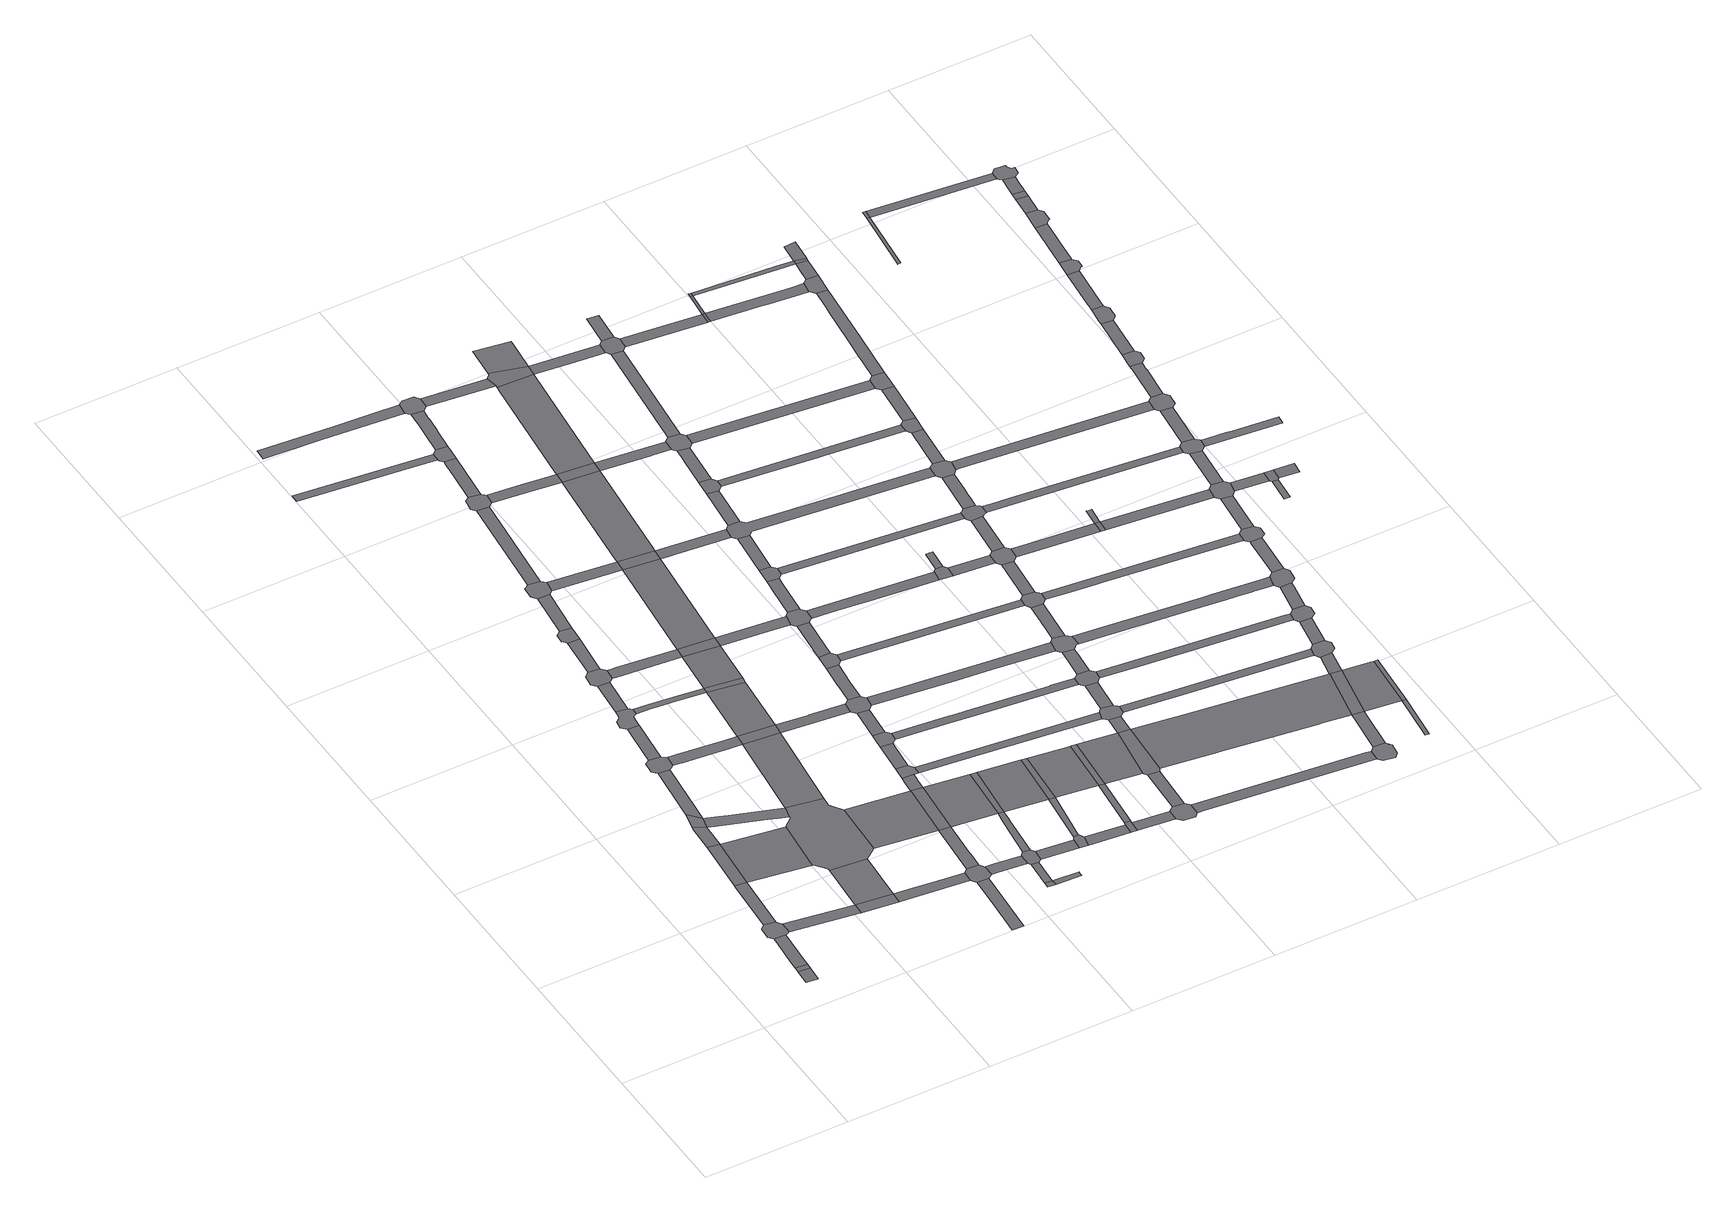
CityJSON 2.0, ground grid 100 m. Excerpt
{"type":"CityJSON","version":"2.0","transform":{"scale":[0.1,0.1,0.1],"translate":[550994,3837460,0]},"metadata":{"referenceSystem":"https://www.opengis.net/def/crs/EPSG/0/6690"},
"CityObjects":{
"road1":{"type":"Road","attributes":{"RoadStructureAttribute.sectionType":"1"},"geometry":[{"type":"MultiSurface","lod":"1","boundaries":[[[0,1,2,3,4]]]}]},
"road2":{"type":"Road","geometry":[{"type":"MultiSurface","lod":"1","boundaries":[[[5,0,4,6]]]}]},
"road3":{"type":"Road","attributes":{"RoadStructureAttribute.sectionType":"1"},"geometry":[{"type":"MultiSurface","lod":"1","boundaries":[[[7,8,9,10,11,5,6,12,13,14]]]}]},
"road4":{"type":"Road","geometry":[{"type":"MultiSurface","lod":"1","boundaries":[[[15,16,17,18,19,20,21,7,14,22,23,24,25,26,27]]]}]},
"road5":{"type":"Road","attributes":{"RoadStructureAttribute.sectionType":"1"},"geometry":[{"type":"MultiSurface","lod":"1","boundaries":[[[28,29,15,27,30,31]]]}]},
"road6":{"type":"Road","geometry":[{"type":"MultiSurface","lod":"1","boundaries":[[[32,28,31,33]]]}]},
"road7":{"type":"Road","attributes":{"RoadStructureAttribute.sectionType":"1"},"geometry":[{"type":"MultiSurface","lod":"1","boundaries":[[[24,23,34,35,36]]]}]},
"road8":{"type":"Road","attributes":{"RoadStructureAttribute.sectionType":"1"},"geometry":[{"type":"MultiSurface","lod":"1","boundaries":[[[37,38,32,33,39,40,41]]]}]},
"road9":{"type":"Road","geometry":[{"type":"MultiSurface","lod":"1","boundaries":[[[42,37,41,43]]]}]},
"road10":{"type":"Road","attributes":{"function":"1"},"geometry":[{"type":"MultiSurface","lod":"1","boundaries":[[[33,31,44,45]]]}]},
"road11":{"type":"Road","attributes":{"RoadStructureAttribute.sectionType":"1"},"geometry":[{"type":"MultiSurface","lod":"1","boundaries":[[[46,47,48,49,42,43,50,51,52,53]]]}]},
"road12":{"type":"Road","geometry":[{"type":"MultiSurface","lod":"1","boundaries":[[[36,35,54,55,56]]]}]},
"road13":{"type":"Road","geometry":[{"type":"MultiSurface","lod":"1","boundaries":[[[57,58,59,60,61,46,53,62,63,64,65,66,67]]]}]},
"road14":{"type":"Road","attributes":{"RoadStructureAttribute.sectionType":"1"},"geometry":[{"type":"MultiSurface","lod":"1","boundaries":[[[68,69,43,41,70,71,72,73,74]]]}]},
"road15":{"type":"Road","attributes":{"function":"2","RoadStructureAttribute.sectionType":"1"},"geometry":[{"type":"MultiSurface","lod":"1","boundaries":[[[75,76,77,36,56,78]]]}]},
"road16":{"type":"Road","attributes":{"RoadStructureAttribute.sectionType":"1"},"geometry":[{"type":"MultiSurface","lod":"1","boundaries":[[[79,80,57,67,81,82]]]}]},
"road17":{"type":"Road","geometry":[{"type":"MultiSurface","lod":"1","boundaries":[[[83,84,85,86,87,88,79,82,89,90,91,92,93,94,95]]]}]},
"road18":{"type":"Road","geometry":[{"type":"MultiSurface","lod":"1","boundaries":[[[74,73,96,45,44,97,98,99,75,78,100,101,102,103,104,105,106]]]}]},
"road19":{"type":"Road","attributes":{"RoadStructureAttribute.sectionType":"1"},"geometry":[{"type":"MultiSurface","lod":"1","boundaries":[[[107,83,95,108]]]}]},
"road20":{"type":"Road","attributes":{"RoadStructureAttribute.sectionType":"1"},"geometry":[{"type":"MultiSurface","lod":"1","boundaries":[[[109,110,64,63,111,112,113,114,115,116,117]]]}]},
"road21":{"type":"Road","attributes":{"RoadStructureAttribute.sectionType":"1"},"geometry":[{"type":"MultiSurface","lod":"1","boundaries":[[[118,119,120,55,54,121,122,123]]]}]},
"road22":{"type":"Road","geometry":[{"type":"MultiSurface","lod":"1","boundaries":[[[124,125,126,127,128,107,108,129,130,131,132,133]]]}]},
"road23":{"type":"Road","attributes":{"RoadStructureAttribute.sectionType":"1"},"geometry":[{"type":"MultiSurface","lod":"1","boundaries":[[[134,124,133,135]]]}]},
"road24":{"type":"Road","attributes":{"function":"2","RoadStructureAttribute.sectionType":"1"},"geometry":[{"type":"MultiSurface","lod":"1","boundaries":[[[116,136,137,74,106,138,139]]]}]},
"road25":{"type":"Road","attributes":{"RoadStructureAttribute.sectionType":"1"},"geometry":[{"type":"MultiSurface","lod":"1","boundaries":[[[140,141,142,143,144]]]}]},
"road26":{"type":"Road","attributes":{"RoadStructureAttribute.sectionType":"1"},"geometry":[{"type":"MultiSurface","lod":"1","boundaries":[[[145,146,93,92,147,148,149,150,151]]]}]},
"road27":{"type":"Road","geometry":[{"type":"MultiSurface","lod":"1","boundaries":[[[152,153,154,155,156,157,134,135,158]]]}]},
"road28":{"type":"Road","geometry":[{"type":"MultiSurface","lod":"1","boundaries":[[[159,123,122,140,144,160,161,162,163]]]}]},
"road29":{"type":"Road","attributes":{"RoadStructureAttribute.sectionType":"1"},"geometry":[{"type":"MultiSurface","lod":"1","boundaries":[[[164,152,158,165]]]}]},
"road30":{"type":"Road","attributes":{"function":"1"},"geometry":[{"type":"MultiSurface","lod":"1","boundaries":[[[103,102,166,167]]]}]},
"road31":{"type":"Road","geometry":[{"type":"MultiSurface","lod":"1","boundaries":[[[117,116,139,168]]]}]},
"road32":{"type":"Road","attributes":{"RoadStructureAttribute.sectionType":"1"},"geometry":[{"type":"MultiSurface","lod":"1","boundaries":[[[169,170,131,130,171,172,173]]]}]},
"road33":{"type":"Road","attributes":{"RoadStructureAttribute.sectionType":"1"},"geometry":[{"type":"MultiSurface","lod":"1","boundaries":[[[166,174,159,163,175,176,177]]]}]},
"road34":{"type":"Road","geometry":[{"type":"MultiSurface","lod":"1","boundaries":[[[178,179,180,181,182,183,164,165,184,185,186]]]}]},
"road35":{"type":"Road","attributes":{"function":"2","RoadStructureAttribute.sectionType":"1"},"geometry":[{"type":"MultiSurface","lod":"1","boundaries":[[[150,117,168,187]]]}]},
"road36":{"type":"Road","attributes":{"RoadStructureAttribute.sectionType":"1"},"geometry":[{"type":"MultiSurface","lod":"1","boundaries":[[[188,189,190,191,192]]]}]},
"road37":{"type":"Road","attributes":{"RoadStructureAttribute.sectionType":"1"},"geometry":[{"type":"MultiSurface","lod":"1","boundaries":[[[193,161,160,194,195,196,197]]]}]},
"road38":{"type":"Road","geometry":[{"type":"MultiSurface","lod":"1","boundaries":[[[151,150,187,198]]]}]},
"road39":{"type":"Road","geometry":[{"type":"MultiSurface","lod":"1","boundaries":[[[199,200,201,202,203]]]}]},
"road40":{"type":"Road","geometry":[{"type":"MultiSurface","lod":"1","boundaries":[[[167,166,177,204]]]}]},
"road41":{"type":"Road","attributes":{"RoadStructureAttribute.sectionType":"1"},"geometry":[{"type":"MultiSurface","lod":"1","boundaries":[[[205,178,186,206,207]]]}]},
"road42":{"type":"Road","attributes":{"RoadStructureAttribute.sectionType":"1"},"geometry":[{"type":"MultiSurface","lod":"1","boundaries":[[[208,199,203,209]]]}]},
"road43":{"type":"Road","attributes":{"function":"2","RoadStructureAttribute.sectionType":"1"},"geometry":[{"type":"MultiSurface","lod":"1","boundaries":[[[172,210,151,198,211]]]}]},
"road44":{"type":"Road","attributes":{"RoadStructureAttribute.sectionType":"1"},"geometry":[{"type":"MultiSurface","lod":"1","boundaries":[[[212,213,214,215,216,217,218,219]]]}]},
"road45":{"type":"Road","geometry":[{"type":"MultiSurface","lod":"1","boundaries":[[[220,221,197,196,208,209,222,223,224,225,226]]]}]},
"road46":{"type":"Road","geometry":[{"type":"MultiSurface","lod":"1","boundaries":[[[227,228,229,230,231,232,203,202]]]}]},
"road47":{"type":"Road","attributes":{"RoadStructureAttribute.sectionType":"1"},"geometry":[{"type":"MultiSurface","lod":"1","boundaries":[[[233,234,167,204,235,236,237,238]]]}]},
"road48":{"type":"Road","attributes":{"RoadStructureAttribute.sectionType":"1"},"geometry":[{"type":"MultiSurface","lod":"1","boundaries":[[[239,240,168,139,241,242]]]}]},
"road49":{"type":"Road","geometry":[{"type":"MultiSurface","lod":"1","boundaries":[[[173,172,211,243]]]}]},
"road50":{"type":"Road","attributes":{"RoadStructureAttribute.sectionType":"1"},"geometry":[{"type":"MultiSurface","lod":"1","boundaries":[[[185,184,244,245]]]}]},
"road51":{"type":"Road","geometry":[{"type":"MultiSurface","lod":"1","boundaries":[[[246,233,238,247,248,249]]]}]},
"road52":{"type":"Road","attributes":{"function":"2"},"geometry":[{"type":"MultiSurface","lod":"1","boundaries":[[[204,177,250,251]]]}]},
"road53":{"type":"Road","attributes":{"RoadStructureAttribute.sectionType":"1"},"geometry":[{"type":"MultiSurface","lod":"1","boundaries":[[[250,252,220,226,253,254,255]]]}]},
"road54":{"type":"Road","geometry":[{"type":"MultiSurface","lod":"1","boundaries":[[[256,257,258,259,260,261,205,207,262,263,264,265,266,267]]]}]},
"road55":{"type":"Road","attributes":{"RoadStructureAttribute.sectionType":"1"},"geometry":[{"type":"MultiSurface","lod":"1","boundaries":[[[268,246,249,269]]]}]},
"road56":{"type":"Road","attributes":{"RoadStructureAttribute.sectionType":"1"},"geometry":[{"type":"MultiSurface","lod":"1","boundaries":[[[224,223,270,271]]]}]},
"road57":{"type":"Road","geometry":[{"type":"MultiSurface","lod":"1","boundaries":[[[272,273,268,269,274,275,276]]]}]},
"road58":{"type":"Road","attributes":{"RoadStructureAttribute.sectionType":"1"},"geometry":[{"type":"MultiSurface","lod":"1","boundaries":[[[277,278,279,280,256,267,281]]]}]},
"road59":{"type":"Road","attributes":{"function":"2","RoadStructureAttribute.sectionType":"1"},"geometry":[{"type":"MultiSurface","lod":"1","boundaries":[[[244,173,243,282,283,284]]]}]},
"road60":{"type":"Road","attributes":{"RoadStructureAttribute.sectionType":"1"},"geometry":[{"type":"MultiSurface","lod":"1","boundaries":[[[285,272,276,286]]]}]},
"road61":{"type":"Road","geometry":[{"type":"MultiSurface","lod":"1","boundaries":[[[287,251,250,255,288]]]}]},
"road62":{"type":"Road","geometry":[{"type":"MultiSurface","lod":"1","boundaries":[[[289,290,192,191,291,277,281,292,293,294]]]}]},
"road63":{"type":"Road","geometry":[{"type":"MultiSurface","lod":"1","boundaries":[[[295,296,297,298,271,270,299,300]]]}]},
"road64":{"type":"Road","geometry":[{"type":"MultiSurface","lod":"1","boundaries":[[[301,302,303,304,242,241,305,306,285,286,307,308,309,310,311]]]}]},
"road65":{"type":"Road","attributes":{"RoadStructureAttribute.sectionType":"1"},"geometry":[{"type":"MultiSurface","lod":"1","boundaries":[[[312,243,211,313,314,315,316]]]}]},
"road66":{"type":"Road","geometry":[{"type":"MultiSurface","lod":"1","boundaries":[[[245,244,284,317]]]}]},
"road67":{"type":"Road","attributes":{"RoadStructureAttribute.sectionType":"1"},"geometry":[{"type":"MultiSurface","lod":"1","boundaries":[[[318,319,264,263,320,321,322,323,324]]]}]},
"road68":{"type":"Road","attributes":{"RoadStructureAttribute.sectionType":"1"},"geometry":[{"type":"MultiSurface","lod":"1","boundaries":[[[325,326,327,328,329,289,294,330,331,332,333,334]]]}]},
"road69":{"type":"Road","attributes":{"RoadStructureAttribute.sectionType":"1"},"geometry":[{"type":"MultiSurface","lod":"1","boundaries":[[[335,336,337,338,301,311,339,340,341]]]}]},
"road70":{"type":"Road","attributes":{"function":"2"},"geometry":[{"type":"MultiSurface","lod":"1","boundaries":[[[342,288,255,343,344,345]]]}]},
"road71":{"type":"Road","attributes":{"RoadStructureAttribute.sectionType":"1"},"geometry":[{"type":"MultiSurface","lod":"1","boundaries":[[[344,297,296,346]]]}]},
"road72":{"type":"Road","attributes":{"RoadStructureAttribute.sectionType":"1"},"geometry":[{"type":"MultiSurface","lod":"1","boundaries":[[[347,300,299,348,349]]]}]},
"road73":{"type":"Road","geometry":[{"type":"MultiSurface","lod":"1","boundaries":[[[350,219,218,325,334,351,352,353]]]}]},
"road74":{"type":"Road","geometry":[{"type":"MultiSurface","lod":"1","boundaries":[[[354,355,356,335,341,357,358,359]]]}]},
"road75":{"type":"Road","attributes":{"function":"2","RoadStructureAttribute.sectionType":"1"},"geometry":[{"type":"MultiSurface","lod":"1","boundaries":[[[323,360,245,317,361,362,363]]]}]},
"road76":{"type":"Road","geometry":[{"type":"MultiSurface","lod":"1","boundaries":[[[345,344,346,364]]]}]},
"road77":{"type":"Road","attributes":{"RoadStructureAttribute.sectionType":"1"},"geometry":[{"type":"MultiSurface","lod":"1","boundaries":[[[365,366,367,368,354,359,369,370]]]}]},
"road78":{"type":"Road","geometry":[{"type":"MultiSurface","lod":"1","boundaries":[[[371,349,348,372,373,374]]]}]},
"road79":{"type":"Road","geometry":[{"type":"MultiSurface","lod":"1","boundaries":[[[375,376,377,316,315,378,365,370,379,380,381,382,383,384]]]}]},
"road80":{"type":"Road","attributes":{"RoadStructureAttribute.sectionType":"1"},"geometry":[{"type":"MultiSurface","lod":"1","boundaries":[[[385,386,248,247,387,388,389,390]]]}]},
"road81":{"type":"Road","attributes":{"function":"1"},"geometry":[{"type":"MultiSurface","lod":"1","boundaries":[[[364,346,391,392]]]}]},
"road82":{"type":"Road","attributes":{"RoadStructureAttribute.sectionType":"1"},"geometry":[{"type":"MultiSurface","lod":"1","boundaries":[[[391,371,374,393]]]}]},
"road83":{"type":"Road","attributes":{"RoadStructureAttribute.sectionType":"1"},"geometry":[{"type":"MultiSurface","lod":"1","boundaries":[[[317,284,394,395]]]}]},
"road84":{"type":"Road","geometry":[{"type":"MultiSurface","lod":"1","boundaries":[[[324,323,363,396]]]}]},
"road85":{"type":"Road","attributes":{"RoadStructureAttribute.sectionType":"1"},"geometry":[{"type":"MultiSurface","lod":"1","boundaries":[[[397,398,375,384,399,400]]]}]},
"road86":{"type":"Road","attributes":{"RoadStructureAttribute.sectionType":"1"},"geometry":[{"type":"MultiSurface","lod":"1","boundaries":[[[401,373,372,402,403]]]}]},
"road87":{"type":"Road","attributes":{"RoadStructureAttribute.sectionType":"1"},"geometry":[{"type":"MultiSurface","lod":"1","boundaries":[[[352,351,404,405]]]}]},
"road88":{"type":"Road","attributes":{"RoadStructureAttribute.sectionType":"1"},"geometry":[{"type":"MultiSurface","lod":"1","boundaries":[[[406,407,408,409,410,275,274,411,412,413,414]]]}]},
"road89":{"type":"Road","geometry":[{"type":"MultiSurface","lod":"1","boundaries":[[[415,397,400,416,417,418,419,420]]]}]},
"road90":{"type":"Road","geometry":[{"type":"MultiSurface","lod":"1","boundaries":[[[421,422,392,391,393,423]]]}]},
"road91":{"type":"Road","attributes":{"function":"2","RoadStructureAttribute.sectionType":"1"},"geometry":[{"type":"MultiSurface","lod":"1","boundaries":[[[424,425,426,324,396,427,428]]]}]},
"road92":{"type":"Road","geometry":[{"type":"MultiSurface","lod":"1","boundaries":[[[429,430,415,420,431]]]}]},
"road93":{"type":"Road","geometry":[{"type":"MultiSurface","lod":"1","boundaries":[[[432,433,434,403,402,435,436,437,438,439,440,441,442,443,444]]]}]},
"road94":{"type":"Road","attributes":{"RoadStructureAttribute.sectionType":"1"},"geometry":[{"type":"MultiSurface","lod":"1","boundaries":[[[445,446,447,448,449,309,308,450,451,452,453]]]}]},
"road95":{"type":"Road","attributes":{"function":"1"},"geometry":[{"type":"MultiSurface","lod":"1","boundaries":[[[423,393,454,455,456]]]}]},
"road96":{"type":"Road","attributes":{"RoadStructureAttribute.sectionType":"1"},"geometry":[{"type":"MultiSurface","lod":"1","boundaries":[[[457,432,444,458]]]}]},
"road97":{"type":"Road","attributes":{"RoadStructureAttribute.sectionType":"1"},"geometry":[{"type":"MultiSurface","lod":"1","boundaries":[[[459,396,363,460,461,462,463]]]}]},
"road98":{"type":"Road","geometry":[{"type":"MultiSurface","lod":"1","boundaries":[[[464,465,466,467]]]}]},
"road99":{"type":"Road","geometry":[{"type":"MultiSurface","lod":"1","boundaries":[[[468,469,470,405,404,424,428,471]]]}]},
"road100":{"type":"Road","attributes":{"RoadStructureAttribute.sectionType":"1"},"geometry":[{"type":"MultiSurface","lod":"1","boundaries":[[[381,380,472,473,474,475,476,477]]]}]},
"road101":{"type":"Road","attributes":{"RoadStructureAttribute.sectionType":"1"},"geometry":[{"type":"MultiSurface","lod":"1","boundaries":[[[478,358,357,479,480]]]}]},
"road102":{"type":"Road","geometry":[{"type":"MultiSurface","lod":"1","boundaries":[[[456,455,457,458,481,482,483]]]}]},
"road103":{"type":"Road","attributes":{"function":"2","RoadStructureAttribute.sectionType":"1"},"geometry":[{"type":"MultiSurface","lod":"1","boundaries":[[[484,468,471,485,486,487]]]}]},
"road104":{"type":"Road","geometry":[{"type":"MultiSurface","lod":"1","boundaries":[[[488,464,467,489,490,491]]]}]},
"road105":{"type":"Road","attributes":{"RoadStructureAttribute.sectionType":"1"},"geometry":[{"type":"MultiSurface","lod":"1","boundaries":[[[492,493,494,488,491,495]]]}]},
"road106":{"type":"Road","attributes":{"RoadStructureAttribute.sectionType":"1"},"geometry":[{"type":"MultiSurface","lod":"1","boundaries":[[[496,456,483,497]]]}]},
"road107":{"type":"Road","geometry":[{"type":"MultiSurface","lod":"1","boundaries":[[[498,499,390,389,500,496,497,501,502,503,504,505]]]}]},
"road108":{"type":"Road","geometry":[{"type":"MultiSurface","lod":"1","boundaries":[[[506,463,462,507,492,495,508,509,510,511]]]}]},
"road109":{"type":"Road","attributes":{"RoadStructureAttribute.sectionType":"1"},"geometry":[{"type":"MultiSurface","lod":"1","boundaries":[[[512,498,505,513]]]}]},
"road110":{"type":"Road","attributes":{"RoadStructureAttribute.sectionType":"1"},"geometry":[{"type":"MultiSurface","lod":"1","boundaries":[[[471,428,514,515,516,517]]]}]},
"road111":{"type":"Road","geometry":[{"type":"MultiSurface","lod":"1","boundaries":[[[518,519,520,414,413,521,522,512,513,523,524,525,526,527,528,529]]]}]},
"road112":{"type":"Road","attributes":{"RoadStructureAttribute.sectionType":"1"},"geometry":[{"type":"MultiSurface","lod":"1","boundaries":[[[418,417,530,531,532,533,534]]]}]},
"road113":{"type":"Road","attributes":{"RoadStructureAttribute.sectionType":"1"},"geometry":[{"type":"MultiSurface","lod":"1","boundaries":[[[535,536,518,529,537,538,539]]]}]},
"road114":{"type":"Road","attributes":{"RoadStructureAttribute.sectionType":"1"},"geometry":[{"type":"MultiSurface","lod":"1","boundaries":[[[540,541,542,543,506,511,544,545,546]]]}]},
"road115":{"type":"Road","geometry":[{"type":"MultiSurface","lod":"1","boundaries":[[[547,548,477,476,549,550,551,552]]]}]},
"road116":{"type":"Road","attributes":{"RoadStructureAttribute.sectionType":"1"},"geometry":[{"type":"MultiSurface","lod":"1","boundaries":[[[553,554,555,556,441,440,557,558,559,560,561,562]]]}]},
"road117":{"type":"Road","attributes":{"RoadStructureAttribute.sectionType":"1"},"geometry":[{"type":"MultiSurface","lod":"1","boundaries":[[[465,395,394,563,429,431,564,565,566,567,568,569,570,466]]]}]},
"road118":{"type":"Road","geometry":[{"type":"MultiSurface","lod":"1","boundaries":[[[571,572,453,452,573,535,539,574,575,576,577,578]]]}]},
"road119":{"type":"Road","geometry":[{"type":"MultiSurface","lod":"1","boundaries":[[[579,580,581,547,552]]]}]},
"road120":{"type":"Road","attributes":{"RoadStructureAttribute.sectionType":"1"},"geometry":[{"type":"MultiSurface","lod":"1","boundaries":[[[582,583,584,585,586,571,578,587,588]]]}]},
"road121":{"type":"Road","geometry":[{"type":"MultiSurface","lod":"1","boundaries":[[[589,590,517,516,591,540,546,592,593,594,595]]]}]},
"road122":{"type":"Road","attributes":{"RoadStructureAttribute.sectionType":"1"},"geometry":[{"type":"MultiSurface","lod":"1","boundaries":[[[550,549,596,597,598]]]}]},
"road123":{"type":"Road","geometry":[{"type":"MultiSurface","lod":"1","boundaries":[[[599,600,480,479,601,582,588,602,603,604,605,606,607,608]]]}]},
"road124":{"type":"Road","attributes":{"RoadStructureAttribute.sectionType":"1"},"geometry":[{"type":"MultiSurface","lod":"1","boundaries":[[[609,610,589,595,611]]]}]},
"road125":{"type":"Road","attributes":{"RoadStructureAttribute.sectionType":"1"},"geometry":[{"type":"MultiSurface","lod":"1","boundaries":[[[490,489,612,613,614,615]]]}]},
"road126":{"type":"Road","attributes":{"function":"1"},"geometry":[{"type":"MultiSurface","lod":"1","boundaries":[[[616,617,618,483,482,619,620,621,622,623,624]]]}]},
"road127":{"type":"Road","attributes":{"RoadStructureAttribute.sectionType":"1"},"geometry":[{"type":"MultiSurface","lod":"1","boundaries":[[[625,599,608,626]]]}]},
"road128":{"type":"Road","geometry":[{"type":"MultiSurface","lod":"1","boundaries":[[[627,628,598,597,629,625,626,630,631,632]]]}]},
"road129":{"type":"Road","attributes":{"RoadStructureAttribute.sectionType":"1"},"geometry":[{"type":"MultiSurface","lod":"1","boundaries":[[[633,634,503,502,635,636,637,638,639,640]]]}]},
"road130":{"type":"Road","attributes":{"RoadStructureAttribute.sectionType":"1"},"geometry":[{"type":"MultiSurface","lod":"1","boundaries":[[[509,508,641,642]]]}]},
"road131":{"type":"Road","attributes":{"RoadStructureAttribute.sectionType":"1"},"geometry":[{"type":"MultiSurface","lod":"1","boundaries":[[[643,627,632,644]]]}]},
"road132":{"type":"Road","attributes":{"RoadStructureAttribute.sectionType":"1"},"geometry":[{"type":"MultiSurface","lod":"1","boundaries":[[[645,646,594,593,647,648]]]}]},
"road133":{"type":"Road","geometry":[{"type":"MultiSurface","lod":"1","boundaries":[[[649,650,534,533,651,643,644,652,653,654,655,656,657,658]]]}]},
"road134":{"type":"Road","attributes":{"RoadStructureAttribute.sectionType":"1"},"geometry":[{"type":"MultiSurface","lod":"1","boundaries":[[[659,660,526,525,661,662,663,664]]]}]},
"road135":{"type":"Road","attributes":{"RoadStructureAttribute.sectionType":"1"},"geometry":[{"type":"MultiSurface","lod":"1","boundaries":[[[665,649,658,666,667,668,669,670,671]]]}]},
"road136":{"type":"Road","geometry":[{"type":"MultiSurface","lod":"1","boundaries":[[[672,673,562,561,674,675,676,677,678,679,680,681,682,683,684,685]]]}]},
"road137":{"type":"Road","attributes":{"RoadStructureAttribute.sectionType":"1"},"geometry":[{"type":"MultiSurface","lod":"1","boundaries":[[[686,631,630,687,688,689]]]}]},
"road138":{"type":"Road","attributes":{"RoadStructureAttribute.sectionType":"1"},"geometry":[{"type":"MultiSurface","lod":"1","boundaries":[[[690,691,692,693,694,576,575,695,696,697,698,699,700,701,702,703]]]}]},
"road139":{"type":"Road","geometry":[{"type":"MultiSurface","lod":"1","boundaries":[[[704,567,566,665,671,705,706,707]]]}]},
"road140":{"type":"Road","attributes":{"RoadStructureAttribute.sectionType":"1"},"geometry":[{"type":"MultiSurface","lod":"1","boundaries":[[[623,708,672,685,709,710]]]}]},
"road141":{"type":"Road","geometry":[{"type":"MultiSurface","lod":"1","boundaries":[[[648,647,711,712]]]}]},
"road142":{"type":"Road","attributes":{"RoadStructureAttribute.sectionType":"1"},"geometry":[{"type":"MultiSurface","lod":"1","boundaries":[[[713,704,707,714]]]}]},
"road143":{"type":"Road","attributes":{"RoadStructureAttribute.sectionType":"1"},"geometry":[{"type":"MultiSurface","lod":"1","boundaries":[[[715,648,712,716]]]}]},
"road144":{"type":"Road","geometry":[{"type":"MultiSurface","lod":"1","boundaries":[[[717,715,716,718]]]}]},
"road145":{"type":"Road","geometry":[{"type":"MultiSurface","lod":"1","boundaries":[[[624,623,710,719]]]}]},
"road146":{"type":"Road","geometry":[{"type":"MultiSurface","lod":"1","boundaries":[[[720,615,614,713,714,721]]]}]},
"road147":{"type":"Road","attributes":{"RoadStructureAttribute.sectionType":"1"},"geometry":[{"type":"MultiSurface","lod":"1","boundaries":[[[722,605,604,723,724,725,726,727,728,729]]]}]},
"road148":{"type":"Road","attributes":{"RoadStructureAttribute.sectionType":"1"},"geometry":[{"type":"MultiSurface","lod":"1","boundaries":[[[730,720,721,731,732]]]}]},
"road149":{"type":"Road","geometry":[{"type":"MultiSurface","lod":"1","boundaries":[[[689,688,733,734]]]}]},
"road150":{"type":"Road","attributes":{"RoadStructureAttribute.sectionType":"1"},"geometry":[{"type":"MultiSurface","lod":"1","boundaries":[[[735,736,737,738]]]}]},
"road151":{"type":"Road","attributes":{"RoadStructureAttribute.sectionType":"1"},"geometry":[{"type":"MultiSurface","lod":"1","boundaries":[[[739,740,741,624,719,742,743]]]}]},
"road152":{"type":"Road","attributes":{"function":"1"},"geometry":[{"type":"MultiSurface","lod":"1","boundaries":[[[744,719,710,745,735,746]]]}]},
"road153":{"type":"Road","geometry":[{"type":"MultiSurface","lod":"1","boundaries":[[[747,748,749,689,734]]]}]},
"road154":{"type":"Road","geometry":[{"type":"MultiSurface","lod":"1","boundaries":[[[750,642,641,730,732,751]]]}]},
"road155":{"type":"Road","attributes":{"RoadStructureAttribute.sectionType":"1"},"geometry":[{"type":"MultiSurface","lod":"1","boundaries":[[[752,753,712,711,754,755,756,757,758,759]]]}]},
"road156":{"type":"Road","geometry":[{"type":"MultiSurface","lod":"1","boundaries":[[[760,761,640,639,762,763,739,743,764,765,766,767]]]}]},
"road157":{"type":"Road","geometry":[{"type":"MultiSurface","lod":"1","boundaries":[[[746,735,738,768]]]}]},
"road158":{"type":"Road","attributes":{"RoadStructureAttribute.sectionType":"1"},"geometry":[{"type":"MultiSurface","lod":"1","boundaries":[[[769,770,771,760,767,772,773]]]}]},
"road159":{"type":"Road","attributes":{"RoadStructureAttribute.sectionType":"1"},"geometry":[{"type":"MultiSurface","lod":"1","boundaries":[[[774,718,716,775,776,777]]]}]},
"road160":{"type":"Road","attributes":{"RoadStructureAttribute.sectionType":"1"},"geometry":[{"type":"MultiSurface","lod":"1","boundaries":[[[778,779,655,654,780,781,782]]]}]},
"road161":{"type":"Road","geometry":[{"type":"MultiSurface","lod":"1","boundaries":[[[783,784,664,663,785,786,769,773,787,788,789]]]}]},
"road162":{"type":"Road","attributes":{"RoadStructureAttribute.sectionType":"1"},"geometry":[{"type":"MultiSurface","lod":"1","boundaries":[[[790,791,792,793,794,795,796,797,750,751,798,799]]]}]},
"road163":{"type":"Road","attributes":{"RoadStructureAttribute.sectionType":"1"},"geometry":[{"type":"MultiSurface","lod":"1","boundaries":[[[800,801,802,783,789,803,804]]]}]},
"road164":{"type":"Road","attributes":{"RoadStructureAttribute.sectionType":"1"},"geometry":[{"type":"MultiSurface","lod":"1","boundaries":[[[734,733,805,806]]]}]},
"road165":{"type":"Road","geometry":[{"type":"MultiSurface","lod":"1","boundaries":[[[807,800,804]]]}]},
"road166":{"type":"Road","attributes":{"RoadStructureAttribute.sectionType":"1"},"geometry":[{"type":"MultiSurface","lod":"1","boundaries":[[[808,703,809,810,807,811,812,813,814,815]]]}]},
"road167":{"type":"Road","attributes":{"RoadStructureAttribute.sectionType":"1"},"geometry":[{"type":"MultiSurface","lod":"1","boundaries":[[[816,706,705,817,818,819]]]}]},
"road168":{"type":"Road","geometry":[{"type":"MultiSurface","lod":"1","boundaries":[[[820,759,758,821,790,799,822]]]}]},
"road169":{"type":"Road","attributes":{"RoadStructureAttribute.sectionType":"1"},"geometry":[{"type":"MultiSurface","lod":"1","boundaries":[[[823,824,808,815,825,826]]]}]},
"road170":{"type":"Road","attributes":{"RoadStructureAttribute.sectionType":"1"},"geometry":[{"type":"MultiSurface","lod":"1","boundaries":[[[776,827,828,820,822,829,830]]]}]},
"road171":{"type":"Road","geometry":[{"type":"MultiSurface","lod":"1","boundaries":[[[777,776,830,831]]]}]},
"road172":{"type":"Road","geometry":[{"type":"MultiSurface","lod":"1","boundaries":[[[832,729,728,833,823,826,834,835,836,837]]]}]},
"road173":{"type":"Road","attributes":{"RoadStructureAttribute.sectionType":"1"},"geometry":[{"type":"MultiSurface","lod":"1","boundaries":[[[838,839,777,831]]]}]},
"road174":{"type":"Road","attributes":{"RoadStructureAttribute.sectionType":"1"},"geometry":[{"type":"MultiSurface","lod":"1","boundaries":[[[840,832,837,841]]]}]},
"road175":{"type":"Road","geometry":[{"type":"MultiSurface","lod":"1","boundaries":[[[842,806,805,840,841,843,844,845]]]}]},
"road176":{"type":"Road","attributes":{"RoadStructureAttribute.sectionType":"1"},"geometry":[{"type":"MultiSurface","lod":"1","boundaries":[[[846,842,845,847]]]}]},
"road177":{"type":"Road","attributes":{"RoadStructureAttribute.sectionType":"1"},"geometry":[{"type":"MultiSurface","lod":"1","boundaries":[[[844,843,848,849,850]]]}]},
"road178":{"type":"Road","geometry":[{"type":"MultiSurface","lod":"1","boundaries":[[[851,782,781,852,853,846,847,854,855,856,857,858,859,860]]]}]},
"road179":{"type":"Road","geometry":[{"type":"MultiSurface","lod":"1","boundaries":[[[861,862,863,864]]]}]},
"road180":{"type":"Road","attributes":{"RoadStructureAttribute.sectionType":"1"},"geometry":[{"type":"MultiSurface","lod":"1","boundaries":[[[865,851,860,866]]]}]},
"road181":{"type":"Road","attributes":{"RoadStructureAttribute.sectionType":"1"},"geometry":[{"type":"MultiSurface","lod":"1","boundaries":[[[867,868,869,870,871,872]]]}]},
"road182":{"type":"Road","geometry":[{"type":"MultiSurface","lod":"1","boundaries":[[[850,849,861,864,873,874]]]}]},
"road183":{"type":"Road","geometry":[{"type":"MultiSurface","lod":"1","boundaries":[[[875,876,819,818,865,866,877,878,879,880]]]}]},
"road184":{"type":"Road","geometry":[{"type":"MultiSurface","lod":"1","boundaries":[[[881,867,872,882]]]}]},
"road185":{"type":"Road","attributes":{"RoadStructureAttribute.sectionType":"1"},"geometry":[{"type":"MultiSurface","lod":"1","boundaries":[[[874,873,883,884]]]}]},
"road186":{"type":"Road","attributes":{"RoadStructureAttribute.sectionType":"1"},"geometry":[{"type":"MultiSurface","lod":"1","boundaries":[[[885,886,887,875,880,888,889,890]]]}]},
"road187":{"type":"Road","attributes":{"RoadStructureAttribute.sectionType":"1"},"geometry":[{"type":"MultiSurface","lod":"1","boundaries":[[[891,892,857,856,893,894]]]}]},
"road188":{"type":"Road","geometry":[{"type":"MultiSurface","lod":"1","boundaries":[[[895,885,890,896,897,898]]]}]},
"road189":{"type":"Road","attributes":{"RoadStructureAttribute.sectionType":"1"},"geometry":[{"type":"MultiSurface","lod":"1","boundaries":[[[899,895,898,900]]]}]},
"road190":{"type":"Road","geometry":[{"type":"MultiSurface","lod":"1","boundaries":[[[901,902,903,899,900,904,905,906,907,908]]]}]},
"road191":{"type":"Road","attributes":{"RoadStructureAttribute.sectionType":"1"},"geometry":[{"type":"MultiSurface","lod":"1","boundaries":[[[909,910,911,901,908,912,913]]]}]},
"road192":{"type":"Road","attributes":{"RoadStructureAttribute.sectionType":"1"},"geometry":[{"type":"MultiSurface","lod":"1","boundaries":[[[882,872,914,915,916]]]}]},
"road193":{"type":"Road","geometry":[{"type":"MultiSurface","lod":"1","boundaries":[[[917,909,913,918,919,920,921]]]}]},
"road194":{"type":"Road","attributes":{"RoadStructureAttribute.sectionType":"1"},"geometry":[{"type":"MultiSurface","lod":"1","boundaries":[[[922,917,921,923,924,925,926]]]}]},
"road195":{"type":"Road","geometry":[{"type":"MultiSurface","lod":"1","boundaries":[[[927,922,926,928,929,930,931,932,933,934,935,936]]]}]},
"road196":{"type":"Road","attributes":{"RoadStructureAttribute.sectionType":"1"},"geometry":[{"type":"MultiSurface","lod":"1","boundaries":[[[937,927,936,938]]]}]},
"road197":{"type":"Road","geometry":[{"type":"MultiSurface","lod":"1","boundaries":[[[939,937,938,940]]]}]},
"road198":{"type":"Road","attributes":{"RoadStructureAttribute.sectionType":"1"},"geometry":[{"type":"MultiSurface","lod":"1","boundaries":[[[941,942,939,940,943,944,945,946]]]}]},
"road199":{"type":"Road","geometry":[{"type":"MultiSurface","lod":"1","boundaries":[[[947,948,916,915,949,941,946,950,951,952,953,954]]]}]}
},
"vertices":[
[440,336,0],[438,319,0],[431,226,0],[511,220,0],[519,330,0],
[443,376,0],[522,363,0],
[466,670,0],[459,578,0],[455,528,0],[449,458,0],[446,422,0],[526,416,0],[526,417,0],[545,662,0],
[476,809,0],[475,809,0],[464,799,0],[445,782,0],[439,701,0],[460,678,0],[466,671,0],[548,664,0],[578,679,0],[577,761,0],[562,783,0],[553,796,0],[554,799,0],
[507,1208,0],[506,1204,0],[565,948,0],[585,1195,0],
[542,1593,0],[621,1580,0],
[1038,606,0],[1041,605,0],[1047,686,0],
[555,1799,0],[553,1778,0],[622,1584,0],[630,1732,0],[632,1753,0],
[582,1922,0],[654,1837,0],
[1006,1131,0],[1048,1516,0],
[628,2328,0],[627,2313,0],[589,1982,0],[589,1980,0],[668,1971,0],[677,2048,0],[706,2314,0],[706,2319,0],
[1290,575,0],[1297,655,0],[1296,655,0],
[640,2461,0],[618,2447,0],[607,2441,0],[601,2361,0],[608,2353,0],[727,2335,0],[741,2347,0],[749,2426,0],[746,2427,0],[738,2435,0],[719,2452,0],
[803,1782,0],[750,1803,0],[682,1736,0],[987,1627,0],[1044,1607,0],[1110,1582,0],[1131,1665,0],
[1074,1038,0],[1048,706,0],[1047,687,0],[1323,1010,0],
[674,2767,0],[647,2523,0],[726,2514,0],[753,2763,0],
[691,2942,0],[686,2889,0],[656,2861,0],[653,2861,0],[644,2803,0],[646,2800,0],[755,2783,0],[763,2852,0],[765,2853,0],[792,2865,0],[792,2910,0],[780,2922,0],[771,2930,0],
[1121,1578,0],[1014,1130,0],[1052,1082,0],[1075,1054,0],[1349,1031,0],[1398,1069,0],[1404,1074,0],[1429,1472,0],[1387,1532,0],[1370,1555,0],[1378,1622,0],
[718,3200,0],[800,3195,0],
[1130,2385,0],[814,2419,0],[802,2340,0],[804,2339,0],[998,2317,0],[1121,2305,0],[1129,2304,0],[1206,2297,0],[1212,2376,0],
[1766,603,0],[1588,623,0],[1427,641,0],[1419,561,0],[1760,524,0],[1767,604,0],
[733,3341,0],[732,3340,0],[721,3331,0],[699,3313,0],[690,3233,0],[821,3210,0],[830,3217,0],[837,3297,0],[810,3328,0],[810,3331,0],
[763,3631,0],[843,3627,0],
[1134,1683,0],[1134,1679,0],[1382,1652,0],[1453,2270,0],
[1788,489,0],[1770,249,0],[1750,9,0],[1829,2,0],[1866,484,0],
[1068,2880,0],[900,2898,0],[897,2859,0],[935,2856,0],[1063,2841,0],[1259,2817,0],[1263,2859,0],
[775,3750,0],[744,3724,0],[741,3722,0],[737,3662,0],[740,3662,0],[759,3636,0],[855,3741,0],
[1797,629,0],[1900,509,0],[1900,589,0],[1877,622,0],[1877,623,0],
[811,4075,0],[892,4070,0],
[1828,1018,0],[1865,1415,0],
[1463,2349,0],
[901,3290,0],[865,3294,0],[857,3214,0],[1296,3170,0],[1304,3248,0],
[1828,1015,0],[1885,734,0],[1885,736,0],[1907,1007,0],
[825,4214,0],[804,4200,0],[790,4192,0],[783,4112,0],[785,4112,0],[793,4100,0],[922,4094,0],[934,4174,0],[905,4203,0],
[1508,2778,0],
[8,5640,0],[6,5580,0],[697,5501,0],[932,5474,0],[938,5532,0],
[1961,583,0],[2005,498,0],[2007,497,0],[2140,482,0],[2141,562,0],
[1512,2820,0],
[2138,276,0],[2135,235,0],[2180,232,0],[2191,231,0],[2187,272,0],
[1945,1404,0],
[903,4954,0],[967,4788,0],[984,4944,0],
[2153,464,0],[2203,457,0],
[1265,2878,0],[1546,3141,0],
[813,6037,0],[549,6058,0],[35,6100,0],[28,6021,0],[417,5990,0],[807,5958,0],[979,5944,0],[988,6024,0],
[2167,587,0],[2149,570,0],[2219,468,0],[2226,474,0],[2233,553,0],[2228,561,0],[2214,582,0],
[2201,231,0],[2365,221,0],[2367,240,0],[2368,259,0],[2223,269,0],[2206,271,0],
[1878,1538,0],[1872,1483,0],[1952,1475,0],[1953,1483,0],[1957,1530,0],[1958,1534,0],
[1686,2324,0],[1682,2324,0],[1917,2221,0],[1927,2298,0],
[1553,3221,0],
[1389,4038,0],[1397,4118,0],
[1888,1633,0],[1991,1531,0],[1993,1589,0],[1968,1625,0],
[2216,967,0],[2251,1363,0],
[2205,887,0],[2245,883,0],[2246,887,0],[2253,961,0],
[919,5084,0],[916,5082,0],[895,5067,0],[890,5063,0],[878,4985,0],[886,4975,0],[1005,4960,0],[1015,4969,0],[1026,5046,0],[1015,5056,0],[998,5070,0],[998,5073,0],
[1911,1853,0],[1991,1844,0],
[2478,446,0],[2487,526,0],
[1923,1966,0],[1916,1904,0],[2023,1866,0],[2029,1926,0],[2003,1958,0],
[958,5440,0],[954,5407,0],[948,5348,0],[941,5285,0],[1037,5431,0],
[1555,3241,0],[1636,4012,0],[1637,4012,0],
[1946,2190,0],[2026,2181,0],
[2272,1360,0],[2296,1357,0],
[968,5559,0],[949,5542,0],[941,5462,0],[1044,5494,0],[1047,5530,0],[1049,5550,0],
[2540,548,0],[2537,553,0],[2502,550,0],[2500,547,0],[2538,440,0],[2556,517,0],
[1960,2322,0],[1959,2321,0],[1937,2304,0],[1929,2298,0],[1918,2220,0],[1928,2209,0],[2047,2199,0],[2056,2206,0],[2067,2283,0],[2057,2294,0],[2039,2312,0],
[1902,3183,0],[1546,3142,0],[1894,3104,0],[2011,3091,0],[2024,3170,0],
[1646,4092,0],
[1259,5021,0],[1031,5045,0],[1016,4968,0],[1194,4948,0],[1250,4941,0],[1480,4914,0],[1488,4996,0],
[1006,5913,0],[1001,5848,0],[1001,5845,0],[999,5816,0],[987,5716,0],[1066,5707,0],[1067,5709,0],[1078,5817,0],[1081,5841,0],[1088,5905,0],
[1993,2634,0],[1976,2469,0],[1975,2459,0],[1961,2327,0],[2041,2327,0],[2055,2460,0],[2073,2626,0],
[2307,1355,0],[2254,961,0],[2547,922,0],[2583,1318,0],
[2587,917,0],
[2558,517,0],[2819,409,0],[2828,488,0],
[1023,6050,0],[1122,5930,0],[1126,6010,0],[1103,6046,0],
[2005,2750,0],[2003,2733,0],[2000,2697,0],[2104,2652,0],[2110,2710,0],[2085,2746,0],
[1399,4138,0],[1648,4112,0],[1726,4869,0],[1728,4888,0],
[2622,1313,0],
[2037,3058,0],[2021,2899,0],[2013,2829,0],[2013,2825,0],[2093,2820,0],[2119,3052,0],
[2833,503,0],[2864,405,0],[2872,483,0],[2874,499,0],
[2053,3197,0],[2052,3195,0],[2031,3177,0],[2021,3079,0],[2140,3070,0],[2149,3077,0],[2156,3154,0],[2150,3162,0],[2132,3185,0],[2132,3187,0],
[2738,1506,0],[1997,1588,0],[2367,1488,0],[2935,1424,0],[3198,1394,0],[3213,1452,0],
[2871,879,0],[2906,1275,0],
[2911,874,0],
[2107,3962,0],[2117,4042,0],
[1737,4969,0],
[2086,3500,0],[2075,3402,0],[2160,3443,0],[2166,3492,0],
[2876,483,0],[3119,377,0],[3123,456,0],
[1583,5879,0],[1567,5961,0],
[3083,1813,0],[3081,1813,0],[2528,1873,0],[2462,1880,0],[2415,1885,0],[2385,1828,0],[2567,1808,0],[3235,1736,0],[3240,1795,0],
[2098,3617,0],[2184,3508,0],[2194,3517,0],[2203,3576,0],[2194,3587,0],[2177,3609,0],
[2920,1273,0],[2919,1273,0],[2946,1270,0],
[1581,5863,0],[1576,5822,0],[1490,5015,0],[1828,5824,0],[1832,5853,0],
[2132,3929,0],[2108,3710,0],[2211,3920,0],
[3157,481,0],[3155,480,0],[3136,466,0],[3123,377,0],[3131,366,0],[3150,343,0],[3230,332,0],[3250,352,0],[3259,361,0],[3261,442,0],[3255,449,0],[3236,474,0],[3236,475,0],
[2862,2197,0],[2672,2218,0],[2452,2242,0],[2311,2257,0],[2073,2283,0],[2619,2143,0],[2854,2118,0],[3272,2072,0],[3285,2151,0],
[2931,871,0],[3157,840,0],[3215,1234,0],
[3176,809,0],[3254,800,0],
[2073,4932,0],[2064,4853,0],[2073,4852,0],[2201,4838,0],[2208,4917,0],
[2179,4380,0],[2145,4064,0],[2226,4062,0],[2258,4367,0],
[1598,5999,0],[1596,5985,0],[1570,5963,0],[1840,5932,0],
[2320,3059,0],[2365,3054,0],[2419,3048,0],[2499,3040,0],[2994,2987,0],[3003,3065,0],
[3326,2581,0],[3321,2523,0],[3327,2582,0],
[3255,802,0],[3270,824,0],[3295,1224,0],
[1622,6222,0],[1866,6166,0],[1867,6179,0],[1868,6183,0],
[2191,4495,0],[2288,4393,0],[2295,4452,0],[2271,4483,0],
[2225,4807,0],[2218,4738,0],[2213,4698,0],[2305,4795,0],
[3228,1366,0],[3307,1353,0],
[3240,1481,0],[3219,1458,0],[3218,1376,0],[3329,1371,0],[3340,1380,0],[3346,1437,0],[3337,1447,0],[3319,1466,0],
[2240,4945,0],[2208,4830,0],[2338,4824,0],[2346,4904,0],[2325,4926,0],[2319,4932,0],
[3263,1703,0],[3343,1692,0],
[1853,5851,0],[2076,5827,0],[2306,5803,0],[2312,5882,0],
[3275,1818,0],[3254,1804,0],[3242,1796,0],[3236,1735,0],[3245,1724,0],[3365,1713,0],[3373,1721,0],[3374,1721,0],[3382,1780,0],[3381,1781,0],[3373,1791,0],[3355,1812,0],
[2741,3461,0],[3009,3433,0],[3011,3433,0],[3411,3392,0],[3417,3448,0],
[3298,2037,0],[3289,1953,0],[3369,1945,0],[3370,1952,0],[3377,2026,0],
[2329,5770,0],[2290,5409,0],[2290,5407,0],[2242,4964,0],[2321,4956,0],[2325,4990,0],[2407,5763,0],
[3025,3084,0],[3008,3070,0],[3084,2977,0],[3092,3056,0],[3088,3062,0],[3075,3082,0],
[4421,314,0],[4012,359,0],[3648,399,0],[3407,425,0],[3306,356,0],[3362,350,0],[3649,319,0],[4412,235,0],[4445,231,0],[4453,310,0],
[2124,3940,0],[2221,3930,0],[2241,3948,0],[3457,3819,0],[3463,3899,0],[2949,3953,0],[2884,3960,0],[2250,4028,0],
[3313,2181,0],[3302,2169,0],[3288,2050,0],[3407,2057,0],[3425,2055,0],[3421,2135,0],[3420,2137,0],[3392,2166,0],
[3090,3226,0],[3066,3229,0],[3041,3231,0],
[3345,2486,0],[3331,2350,0],[3330,2342,0],[3330,2340,0],[3324,2283,0],[3411,2341,0],[3427,2480,0],
[2342,5908,0],[2320,5889,0],[2308,5803,0],[2416,5770,0],[2437,5787,0],[2446,5868,0],[2422,5901,0],
[3364,2948,0],[3366,2947,0],[3370,3026,0],
[3357,2609,0],[3336,2590,0],[3328,2512,0],[3448,2499,0],[3456,2507,0],[3457,2507,0],[3464,2568,0],[3464,2569,0],[3455,2579,0],[3438,2600,0],
[2365,6125,0],[2363,6110,0],[2445,6116,0],
[2933,4324,0],[2973,4320,0],[3510,4264,0],[3512,4324,0],
[4385,1076,0],[3641,1176,0],[3557,1187,0],[3645,774,0],[3654,773,0],[4300,686,0],[4327,683,0],[4520,656,0],[4594,1048,0],
[3390,2914,0],[3470,2905,0],
[3403,3049,0],[3382,3034,0],[3372,2939,0],[3501,2932,0],[3510,3012,0],[3484,3043,0],
[4581,1303,0],[3638,1404,0],[3592,1350,0],[3639,1344,0],[3662,1342,0],[4574,1245,0],[4600,1242,0],[4612,1300,0],
[3550,4694,0],[3556,4773,0],
[3435,3355,0],[3517,3354,0],
[2979,5810,0],[2755,5834,0],[2982,5729,0],[2990,5808,0],
[3449,3473,0],[3427,3456,0],[3419,3379,0],[3538,3366,0],[3550,3372,0],[3553,3374,0],[3557,3436,0],[3554,3436,0],[3547,3445,0],[3529,3465,0],
[4639,1646,0],[3635,1753,0],[3636,1693,0],[4632,1586,0],[4658,1583,0],[4669,1642,0],
[3482,3781,0],[3536,3529,0],[3541,3574,0],[3546,3622,0],[3560,3755,0],[3561,3765,0],[3562,3773,0],
[4485,339,0],[4463,319,0],[4453,222,0],[4470,200,0],[4549,185,0],[4572,208,0],[4581,217,0],[4590,296,0],[4583,305,0],[4581,308,0],[4577,305,0],[4573,310,0],[4577,315,0],[4565,332,0],
[3623,3000,0],[3623,2919,0],[4059,2872,0],[4065,2953,0],
[4701,1997,0],[4348,2035,0],[4347,2035,0],[4287,2042,0],[3631,2112,0],[3632,2032,0],[4227,1969,0],[4395,1951,0],[4469,1943,0],[4570,1932,0],[4578,1931,0],[4693,1919,0],[4712,1917,0],[4730,1994,0],
[3498,3922,0],[3592,3804,0],[3606,3881,0],[3578,3911,0],
[4518,632,0],[4598,622,0],[4600,645,0],
[2999,5727,0],[3007,5806,0],
[3531,4230,0],[3610,4222,0],
[3009,5984,0],[3026,5981,0],
[3012,6011,0],[3028,6009,0],
[4673,1039,0],
[3544,4350,0],[3623,4337,0],
[3627,2549,0],[3628,2488,0],[3793,2470,0],[3832,2465,0],[4221,2423,0],[4274,2417,0],[4766,2363,0],[4773,2426,0],
[3577,4662,0],[3624,4349,0],[3656,4650,0],
[4094,2869,0],[4099,2949,0],
[4847,613,0],[4810,271,0],[4835,268,0],[4875,609,0],
[4622,1207,0],[4622,1203,0],[4595,1051,0],[4700,1191,0],[4703,1205,0],
[4867,1013,0],[4817,617,0],[4883,1011,0],
[4116,3073,0],[4099,3075,0],[4081,3078,0],
[3590,4801,0],[3671,4792,0],
[3595,5743,0],[3508,5752,0],[3350,5689,0],[3387,5685,0],[3499,5673,0],[3596,5663,0],[3650,5659,0],[3661,5738,0],
[4643,1329,0],[4623,1310,0],[4607,1231,0],[4622,1208,0],[4725,1222,0],[4738,1231,0],[4748,1290,0],[4723,1325,0],
[4910,1007,0],
[4681,1547,0],[4679,1539,0],[4649,1363,0],[4757,1526,0],[4761,1543,0],
[3593,5959,0],[3594,5929,0],[3711,5916,0],[3715,5947,0],
[3745,3414,0],[3618,3427,0],[3619,3367,0],[4858,3239,0],[4865,3297,0],
[4701,1666,0],[4682,1651,0],[4665,1573,0],[4680,1548,0],[4797,1569,0],[4805,1629,0],[4781,1662,0],
[3683,5622,0],[3683,5620,0],[3667,5480,0],[3662,5432,0],[3630,5153,0],[3610,4979,0],[3610,4977,0],[3604,4923,0],[3709,5144,0],[3759,5614,0],
[4797,1880,0],[4737,1879,0],[4734,1854,0],[4812,1840,0],[4818,1879,0],
[4811,2792,0],[4823,2871,0],
[4818,1880,0],
[4764,2022,0],[4715,1915,0],[4739,1881,0],[4819,1879,0],[4855,1905,0],[4855,1906,0],[4866,1984,0],[4844,2018,0],
[3614,3881,0],[3615,3802,0],[4907,3669,0],[4915,3750,0],
[3695,5765,0],[3652,5659,0],[3775,5756,0],
[4792,2330,0],[4789,2306,0],[4869,2299,0],[4872,2326,0],
[3711,5912,0],[3703,5843,0],[3784,5844,0],[3791,5908,0],
[3793,5927,0],
[4804,2454,0],[4772,2355,0],[4907,2350,0],[4911,2411,0],[4902,2420,0],[4883,2441,0],
[3811,6090,0],[3730,6088,0],
[4838,2758,0],[4916,2747,0],
[4852,2898,0],[4945,2778,0],[4961,2857,0],[4932,2889,0],
[4885,3209,0],[4965,3197,0],
[4949,2777,0],[5174,2753,0],[5182,2833,0],
[4899,3326,0],[4866,3231,0],[4868,3228,0],[4987,3216,0],[4996,3224,0],[4998,3223,0],[5006,3283,0],[5005,3285,0],[4996,3294,0],[4978,3314,0],
[5187,2739,0],[5171,2565,0],[5210,2561,0],[5226,2734,0],
[4930,3638,0],[5011,3628,0],
[4295,6059,0],[4242,5602,0],[4242,5601,0],[4253,5601,0],[4264,5601,0],[4315,6057,0],
[5239,2746,0],[5247,2826,0],
[4947,3775,0],[4937,3767,0],[5032,3643,0],[5046,3653,0],[5053,3733,0],[5026,3768,0],
[4301,6117,0],[4321,6115,0],
[5377,2731,0],[5386,2812,0],
[4980,4083,0],[4975,4032,0],[4972,4002,0],[5052,4002,0],[5054,4024,0],[5060,4074,0],
[5217,3260,0],[5174,3265,0],[5514,3167,0],[5521,3228,0],
[4993,4199,0],[5091,4100,0],[5098,4160,0],[5073,4192,0],
[5026,4506,0],[5107,4497,0],
[5041,4643,0],[5033,4575,0],[5029,4538,0],[5129,4518,0],[5137,4527,0],[5146,4606,0],[5145,4607,0],[5120,4639,0],
[5079,4997,0],[5047,4700,0],[5046,4689,0],[5126,4692,0],[5156,4989,0],
[4317,6056,0],[5156,5968,0],[5157,6028,0],
[5091,5115,0],[5185,5019,0],[5194,5018,0],[5199,5074,0],[5172,5106,0],
[5129,5466,0],[5173,5117,0],[5191,5285,0],[5195,5328,0],[5209,5457,0],
[5144,5607,0],[5211,5464,0],[5214,5468,0],[5221,5475,0],[5228,5480,0],[5235,5485,0],[5241,5487,0],[5245,5488,0],[5249,5566,0],[5226,5599,0],
[5160,5748,0],[5239,5736,0],
[5165,5800,0],[5245,5787,0],
[5181,5940,0],[5171,5858,0],[5245,5793,0],[5246,5801,0],[5252,5858,0],[5259,5926,0],
[5188,6055,0],[5162,6027,0],[5166,5956,0],[5295,5949,0],[5301,6004,0],[5278,6007,0],[5261,6031,0],[5262,6047,0]
]}
